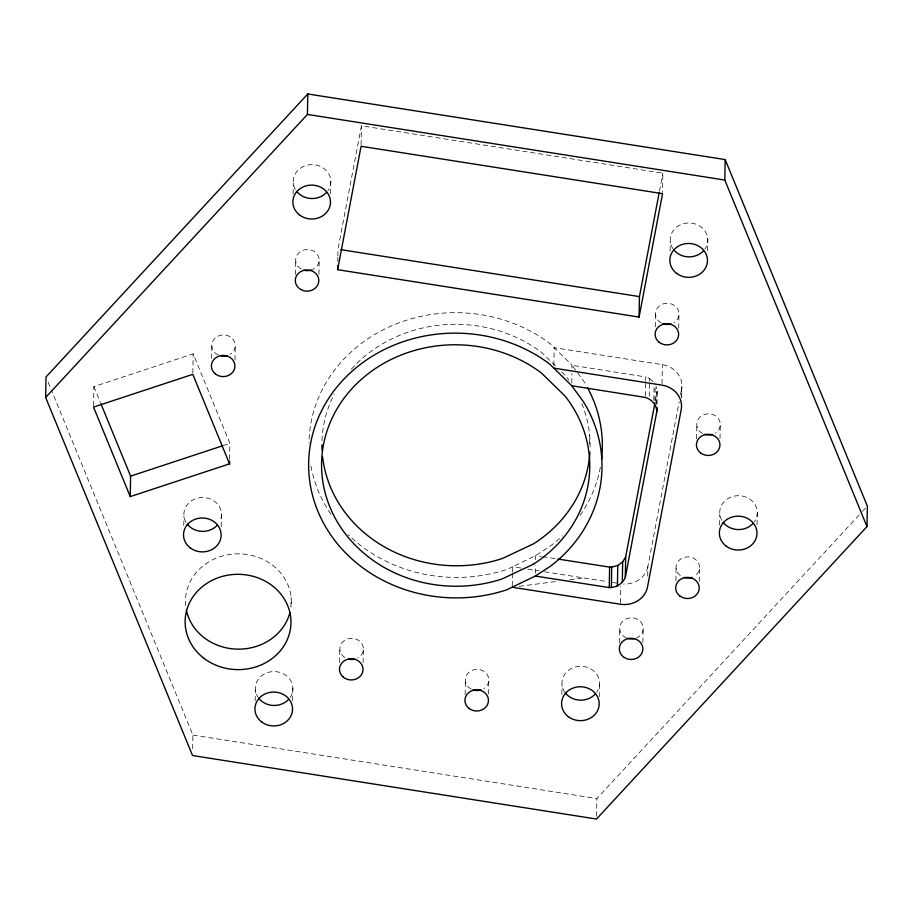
<?xml version="1.0" encoding="UTF-8"?>
<svg xmlns="http://www.w3.org/2000/svg" width="913" height="913" viewBox="0 0 913 913"><rect width="100%" height="100%" fill="white"/><g stroke="black" fill="none" stroke-linecap="round" stroke-linejoin="round"><path stroke-width="0.68" stroke-dasharray="4.57 3.42" d="M93.548 405.714L93.879 386.61L193.168 353.867L229.893 443.387L229.608 459.764M183.787 525.523L183.958 515.959M192.837 372.983L193.168 353.867M192.677 748.717L192.905 735.068L51.413 390.148M211.576 358.444L211.793 346.164M221.197 526.607L221.437 512.958M235.006 359.916L235.269 344.897M255.172 700.944L255.366 690.023M293.096 194.001L293.29 183.079M295.413 274.562L295.675 259.543M290.939 606.814L291.11 597.262M292.605 700.67L292.845 687.021M318.934 274.277L319.173 260.616M330.529 193.727L330.768 180.078M337.776 261.495L337.844 257.398M337.867 256.028L337.993 249.203L361.434 125.8L662.884 173.196L662.553 192.301M339.613 662.473L339.853 648.823M361.103 144.905L361.434 125.8M363.134 662.61L363.374 648.96M465.116 694.531L465.356 680.881M488.512 694.017L488.775 679.01M512.25 585.861L512.467 573.581M512.49 572.211L512.581 566.756L535.657 555.583L550.55 545.94A146.354 131.757 1 0 0 562.454 535.828M535.349 573.33L535.497 565.136M535.589 559.68L535.657 555.583L541.238 556.451M553.894 365.417L554.202 347.67L662.336 364.664A23.521 21.182 1 0 1 681.555 389.178L681.418 397.372M561.837 694.291L562.009 684.727M571.8 383.026L571.972 373.474M572.063 368.007L571.743 364.778L549.934 343.505A147.039 132.385 1 0 0 394.336 324.674A147.039 132.385 1 0 0 308.993 442.965M589.364 443.889L589.536 434.337M596.554 816.302L596.862 798.567L861.552 512.376M599.225 696.745L599.487 681.726M619.516 642.98L619.756 629.331M620.384 602.865L620.669 586.477M645.4 396.059L645.639 382.41M645.662 381.041L645.731 376.955L572.109 365.28L576.879 371.808M642.912 642.467L643.174 627.459M649.257 396.299L649.497 382.65M649.52 381.28L649.565 378.553L645.731 376.955M647.705 576.092L647.865 566.528L679.169 401.743M653.834 400.214L654.096 385.206M655.283 326.751L655.5 314.46M654.963 400.476L655.226 385.469M656.789 404.562L657.052 389.554L655.968 386.279M656.892 403.74L657.052 389.554M662.005 383.78L662.336 364.664M670.108 250.984L670.279 241.431M678.713 328.224L678.975 313.205M675.894 580.691L676.099 568.411M681.691 397.338L681.874 386.427M696.596 438.902L696.824 425.253M699.267 581.547L699.529 566.528M707.541 250.71L707.758 238.43M720.003 438.56L720.266 423.541M719.604 525.055L719.798 514.133M757.037 524.781L757.276 511.132M659.46 191.216L662.884 173.196M655.26 401.184L657.109 391.46M680.493 394.758L681.555 389.178M862.523 511.337L865.421 508.199M223.183 445.601L229.893 443.387M519.223 586.317L558.414 581.204M569.621 579.744L583.612 577.918M542.63 556.668L556.588 558.847M520.946 568.069L512.581 566.756L507.023 569.37A147.039 132.385 1 0 1 348.127 534.63M527.908 569.164L539.047 570.91M544.616 571.789L606.974 581.592M612.475 582.46L616.595 583.099M192.905 735.068L596.862 798.567M649.565 378.553L654.142 382.479M555.515 365.942L541.671 352.441A134.097 120.733 1 0 0 350.934 369.697M561.563 371.842L565.455 375.642A134.097 120.733 1 0 1 568.845 380.185M577.667 372.903L584.023 381.611A146.354 131.757 1 0 1 586.123 385.16M93.879 386.61L100.362 402.405M48.172 382.25L50.866 388.835M295.378 189.425A18.819 16.948 1 0 1 312.748 164.648A18.819 16.948 1 0 1 327.961 190.657M218.298 354.997A11.766 10.591 1 0 1 214.064 339.214A11.766 10.591 1 0 1 232.039 338.255A11.766 10.591 1 0 1 230.042 354.37M301.062 268.981A11.766 10.591 1 0 1 298.779 252.878A11.766 10.591 1 0 1 316.777 253.7A11.766 10.591 1 0 1 312.817 269.518M702.645 433.538A11.766 10.591 1 0 1 699.347 417.777A11.766 10.591 1 0 1 717.127 417.184A11.766 10.591 1 0 1 715.267 433.116M661.115 322.86A11.766 10.591 1 0 1 658.182 307.042A11.766 10.591 1 0 1 675.985 306.779A11.766 10.591 1 0 1 673.748 322.677M471.234 689.121A11.766 10.591 1 0 1 467.798 673.395A11.766 10.591 1 0 1 485.579 672.664A11.766 10.591 1 0 1 483.856 688.607M344.84 657.531A11.766 10.591 1 0 1 343.083 641.577A11.766 10.591 1 0 1 360.863 642.375A11.766 10.591 1 0 1 357.462 658.102M672.984 248.747A18.819 16.948 1 0 1 676.841 226.972A18.819 16.948 1 0 1 701.355 227.166A18.819 16.948 1 0 1 704.939 249.009M185.693 605.718A52.931 47.659 1 0 1 238.898 553.837A52.931 47.659 1 0 1 291.007 606.962M258.744 698.262A18.819 16.948 1 0 1 261.323 676.042A18.819 16.948 1 0 1 286.134 675.529A18.819 16.948 1 0 1 290.037 697.6M186.047 522.304A18.819 16.948 1 0 1 202.184 497.517A18.819 16.948 1 0 1 219.793 521.597M626.546 638.004A11.766 10.591 1 0 1 622.198 621.833A11.766 10.591 1 0 1 640.652 621.81A11.766 10.591 1 0 1 636.487 637.982M680.299 575.589A11.766 10.591 1 0 1 679.455 559.989A11.766 10.591 1 0 1 696.79 560.65A11.766 10.591 1 0 1 694.61 576.137M564.713 692.043A18.819 16.948 1 0 1 568.571 670.268A18.819 16.948 1 0 1 593.085 670.473A18.819 16.948 1 0 1 596.668 692.305M721.886 520.478A18.819 16.948 1 0 1 739.256 495.702A18.819 16.948 1 0 1 754.458 521.711M330.94 514.224A147.039 132.385 1 0 1 310.511 463.633M647.865 566.528A23.521 21.182 1 0 1 623.773 584.046M600.343 467.285A146.354 131.757 1 0 1 579.766 515.788M321.992 440.659A134.097 120.733 1 0 1 334.192 394.188M581.775 403.569A134.097 120.733 1 0 1 590.038 449.436"/><path stroke-width="1.37" d="M45.65 397.463L46.004 376.989L307.784 93.959L725.173 159.581L867.35 506.11L866.996 526.584L596.509 819.041L192.552 755.542L45.65 397.463L307.419 114.433L307.784 93.959M229.585 461.133L229.54 463.861L130.251 496.604L130.605 476.13L100.898 403.717M337.627 269.689L361.08 146.274L662.53 193.67L639.089 317.073L337.627 269.689L337.707 265.592M656.824 407.837L656.744 411.934L625.314 577.393C622.746 583.841 616.047 587.687 609.245 587.584L609.61 567.11L557.98 559.064M611.356 587.538L611.721 567.064L617.77 565.467L622.666 561.906L625.667 556.919L654.998 402.576M617.405 585.941L617.77 565.467M622.312 582.38L622.666 561.906M625.314 577.393L625.667 556.919M639.089 317.073L639.442 296.599L659.197 192.609M656.744 411.934L656.744 407.301M866.996 526.584L724.819 180.055L725.173 159.581M535.303 576.057L550.197 566.414A146.354 131.757 1 0 0 583.669 402.085L571.755 385.754L549.58 363.979A147.039 132.385 1 0 0 310.728 442.737A147.039 132.385 1 0 0 506.669 589.844L535.303 576.057L609.245 587.584M130.605 476.13L221.848 446.035M609.61 567.11L611.721 567.064M307.419 114.433L724.819 180.055M340.811 249.648L639.442 296.599M553.849 368.144L661.982 385.138A23.521 21.182 1 0 1 681.201 409.652L647.511 587.002A23.521 21.182 1 0 1 620.361 604.223L512.227 587.23M571.755 385.754L645.377 397.429C651.106 399.198 655.911 403.888 656.687 410.028M229.54 463.861L192.814 374.341L93.525 407.084L130.251 496.604M326.512 192.449A18.819 16.948 1 0 1 296.668 191.319M227.28 355.579A11.766 10.591 1 0 1 221.208 355.91M311.881 269.894A11.766 10.591 1 0 1 303.846 270.168M712.539 434.371A11.766 10.591 1 0 1 704.494 434.326M670.987 323.887A11.766 10.591 1 0 1 662.941 323.681M481.14 689.886A11.766 10.591 1 0 1 473.094 689.897M354.621 659.14A11.766 10.591 1 0 1 348.538 659.106M703.501 250.801A18.819 16.948 1 0 1 673.657 249.671M289.969 612.395A52.931 47.659 1 0 1 237.14 649.132A52.931 47.659 1 0 1 186.32 609.827M288.588 699.392A18.819 16.948 1 0 1 258.744 698.262M217.168 525.329A18.819 16.948 1 0 1 187.336 524.199M634.569 638.621A11.766 10.591 1 0 1 627.493 638.347M691.894 577.415A11.766 10.591 1 0 1 683.848 577.427M595.23 694.097A18.819 16.948 1 0 1 565.387 692.967M753.02 523.503A18.819 16.948 1 0 1 723.176 522.373M587.458 387.557A146.354 131.757 1 0 1 601.553 459.319M589.901 452.197A134.097 120.733 1 0 1 533.5 543.84L502.538 558.436A134.097 120.733 1 0 1 322.643 457.105M322.072 450.303A134.097 120.733 1 0 1 321.924 444.802M533.146 564.314L502.173 578.91A134.097 120.733 1 0 1 323.476 444.734A134.097 120.733 1 0 1 541.318 372.915L565.101 396.116A134.097 120.733 1 0 1 533.146 564.314M215.4 373.931A11.766 10.591 1 0 0 234.698 368.133A11.766 10.591 1 0 0 219.417 355.956A11.766 10.591 1 0 0 215.4 373.931M700.602 452.939A11.766 10.591 1 0 0 719.775 446.777A11.766 10.591 1 0 0 704.197 434.896A11.766 10.591 1 0 0 700.602 452.939M469.191 708.545A11.766 10.591 1 0 0 488.295 702.245A11.766 10.591 1 0 0 472.626 690.468A11.766 10.591 1 0 0 469.191 708.545M342.911 676.807A11.766 10.591 1 0 0 362.609 672.173A11.766 10.591 1 0 0 348.252 659.118A11.766 10.591 1 0 0 342.911 676.807M204.238 658.524A52.931 47.659 1 0 0 290.22 630.164A52.931 47.659 1 0 0 219.679 577.21A52.931 47.659 1 0 0 204.238 658.524M261.734 722A18.819 16.948 1 0 0 292.297 711.912A18.819 16.948 1 0 0 267.224 693.081A18.819 16.948 1 0 0 261.734 722M190.315 547.937A18.819 16.948 1 0 0 220.889 537.848A18.819 16.948 1 0 0 195.804 519.018A18.819 16.948 1 0 0 190.315 547.937M623.59 656.995A11.766 10.591 1 0 0 642.706 650.695A11.766 10.591 1 0 0 627.026 638.917A11.766 10.591 1 0 0 623.59 656.995M679.945 596.063A11.766 10.591 1 0 0 699.05 589.764A11.766 10.591 1 0 0 683.38 577.997A11.766 10.591 1 0 0 679.945 596.063M568.365 716.705A18.819 16.948 1 0 0 598.939 706.616A18.819 16.948 1 0 0 573.866 687.786A18.819 16.948 1 0 0 568.365 716.705M726.155 546.111A18.819 16.948 1 0 0 756.729 536.022A18.819 16.948 1 0 0 731.644 517.192A18.819 16.948 1 0 0 726.155 546.111M299.647 215.057A18.819 16.948 1 0 0 330.221 204.969A18.819 16.948 1 0 0 305.147 186.138A18.819 16.948 1 0 0 299.647 215.057M300.708 289.455A11.766 10.591 1 0 0 318.808 281.101A11.766 10.591 1 0 0 301.667 271.127A11.766 10.591 1 0 0 300.708 289.455M659.106 342.227A11.766 10.591 1 0 0 678.405 336.441A11.766 10.591 1 0 0 663.123 324.263A11.766 10.591 1 0 0 659.106 342.227M676.636 273.398A18.819 16.948 1 0 0 707.21 263.321A18.819 16.948 1 0 0 682.125 244.49A18.819 16.948 1 0 0 676.636 273.398"/></g></svg>
